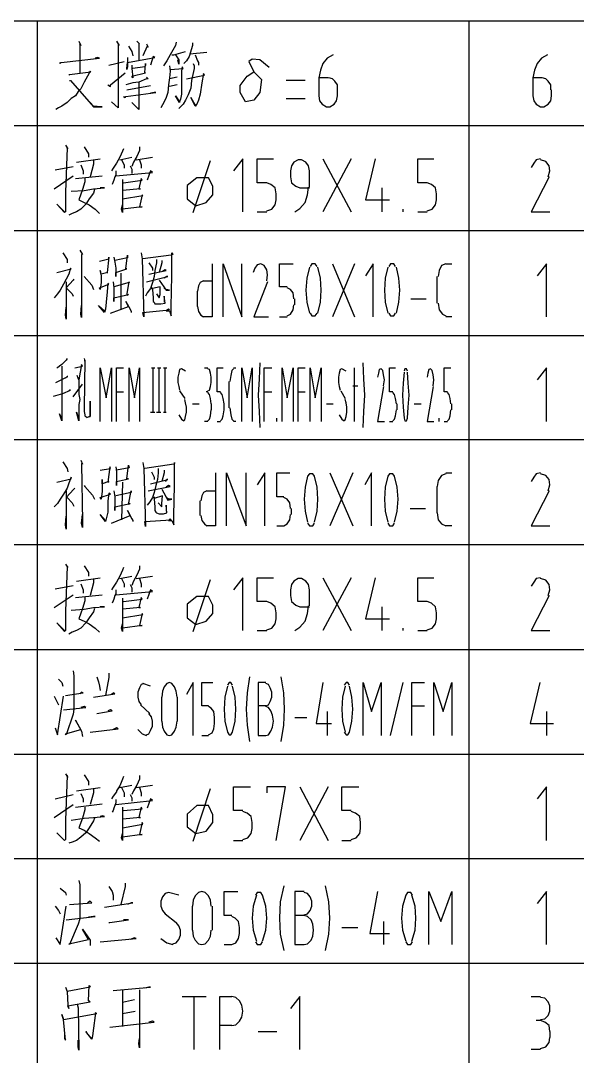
# Model space of a CAD drawing. Header units: millimetres. Extents: x -830 to 4759, y -3917 to 4295.
# Drawn here: x 3427 to 3852, y -495 to 297 of the extents above; entities that cross this region are included whole.
import ezdxf

# ---------------------------------------------------------------- set-up
doc = ezdxf.new("R2010")
doc.units = ezdxf.units.MM
doc.layers.add('1', color=7, linetype='Continuous')

msp = doc.modelspace()

# ---------------------------------------------------------------- linework, layer by layer
at = {"layer": '1', "color": 0, "lineweight": 25}
for points in [[(2959.08, 296.5), (4758.8, 296.5)], [(3439.31, 296.5), (3439.31, 216.36)], [(3769.02, 296.5), (3769.02, 216.36)], [(3471.24, 280.86), (3472.54, 277.61), (3471.89, 278.91), (3471.89, 256.76)], [(3499.91, 280.86), (3501.87, 277.61), (3501.22, 278.26), (3501.22, 263.92), (3501.22, 231.99), (3501.22, 230.04), (3496, 234.6)], [(3509.03, 276.96), (3511.64, 273.05), (3512.29, 269.79)], [(3515.55, 280.86), (3517.51, 278.91), (3516.85, 278.91), (3516.85, 266.53)], [(3522.72, 278.91), (3524.02, 276.3), (3523.37, 276.96), (3520.11, 269.79)], [(3545.52, 280.21), (3544.87, 277.61), (3540.96, 270.44), (3538.36, 265.88), (3535.75, 261.97)], [(3557.9, 279.56), (3557.9, 277.61), (3555.3, 269.14), (3553.34, 265.88), (3551.39, 263.92)], [(3508.38, 268.48), (3508.38, 264.57), (3508.38, 261.32), (3507.73, 259.36), (3507.73, 260.01), (3508.38, 264.57), (3529.23, 268.48), (3527.93, 269.14), (3525.98, 262.62)], [(3542.27, 270.44), (3543.57, 270.44), (3552.69, 273.05)], [(3544.87, 270.44), (3547.48, 266.53), (3547.48, 263.27), (3546.83, 266.53)], [(3555.95, 271.09), (3568.98, 272.39)], [(3559.86, 270.44), (3561.81, 265.88), (3562.47, 264.57), (3562.47, 262.62)], [(3665.42, 270.44), (3660.86, 267.83), (3657.6, 263.92), (3655.64, 258.71), (3654.34, 252.85)], [(3828.97, 270.44), (3824.41, 267.83), (3821.15, 263.92), (3819.2, 258.71), (3817.89, 252.85)], [(3456.25, 264.57), (3456.91, 263.92), (3457.56, 264.57), (3486.88, 267.83), (3485.58, 268.48), (3483.62, 267.83)], [(3494.05, 262.62), (3505.78, 265.23)], [(3511.64, 262.62), (3511.64, 260.01), (3512.29, 252.85), (3511.64, 254.15), (3522.07, 256.76), (3521.41, 256.76), (3522.07, 263.92), (3522.07, 262.62), (3521.41, 261.32), (3512.29, 260.01)], [(3540.31, 261.97), (3540.96, 258.06), (3540.31, 252.85), (3539.66, 247.63), (3539.01, 241.77), (3537.7, 237.86), (3536.4, 234.6), (3533.8, 230.04)], [(3540.96, 259.36), (3550.74, 260.01), (3550.09, 261.32), (3549.43, 258.06), (3549.43, 240.47), (3548.78, 236.56), (3548.13, 234.6), (3548.13, 233.95), (3544.87, 239.16), (3548.13, 234.6), (3544.87, 239.16)], [(3558.56, 263.92), (3559.21, 261.97), (3559.21, 260.01), (3557.25, 250.89), (3556.6, 245.03), (3554.65, 239.81), (3552.69, 235.9), (3550.74, 232.65), (3547.48, 229.39)], [(3616.55, 260.67), (3609.38, 266.53), (3603.52, 267.18), (3600.91, 265.23), (3604.82, 257.41), (3610.68, 251.54), (3609.38, 241.77), (3604.82, 235.9), (3598.3, 234.6), (3594.39, 241.77), (3594.39, 246.98), (3599.61, 254.15), (3604.82, 257.41)], [(3463.42, 255.45), (3464.07, 254.8), (3464.07, 255.45), (3480.36, 257.41), (3479.71, 258.06), (3477.76, 254.15), (3475.15, 249.59), (3473.85, 246.98), (3472.54, 244.38), (3470.59, 242.42), (3468.64, 239.16), (3465.38, 237.21), (3462.12, 233.95), (3458.21, 231.34), (3455.6, 230.04), (3453.65, 228.74)], [(3493.4, 247.63), (3495.35, 246.33), (3495.35, 247.63), (3506.43, 256.76)], [(3522.72, 253.5), (3524.02, 252.19), (3522.72, 252.19), (3516.85, 249.59), (3512.29, 248.94), (3507.08, 247.63)], [(3546.18, 253.5), (3540.31, 252.19)], [(3553.34, 252.19), (3567.03, 254.8), (3566.38, 256.1), (3565.07, 248.94), (3563.77, 240.47), (3562.47, 235.9), (3561.16, 232.65), (3559.86, 231.34), (3556.6, 237.86), (3560.51, 231.34)], [(3464.07, 250.89), (3464.73, 250.89), (3482.32, 230.69), (3488.83, 230.69), (3488.18, 230.69), (3482.32, 231.34), (3479.71, 233.95)], [(3507.73, 243.72), (3525.98, 246.98)], [(3516.85, 249.59), (3516.85, 248.94), (3516.85, 231.99), (3516.85, 228.74), (3511.64, 233.95), (3516.85, 228.74), (3516.85, 230.04)], [(3546.18, 247.63), (3540.31, 246.33)], [(3643.92, 250.89), (3629.58, 250.89)], [(3654.34, 252.85), (3654.34, 239.16)], [(3661.51, 252.85), (3654.34, 252.85)], [(3668.68, 243.72), (3668.68, 247.63), (3666.72, 250.24), (3664.77, 252.19), (3662.16, 252.85)], [(3817.89, 252.85), (3817.89, 239.16)], [(3825.06, 252.85), (3817.89, 252.85)], [(3831.58, 243.72), (3831.58, 247.63), (3829.62, 250.24), (3827.67, 252.19), (3825.06, 252.85)], [(3505.12, 238.51), (3506.43, 237.86), (3507.08, 238.51), (3529.89, 241.77), (3528.58, 241.77), (3525.98, 241.12)], [(3654.34, 239.16), (3654.99, 235.25), (3656.95, 232.65), (3660.21, 230.69), (3662.81, 230.69), (3666.07, 232.65), (3668.02, 235.25), (3668.68, 239.16)], [(3668.68, 239.16), (3668.68, 243.72)], [(3817.89, 239.16), (3818.54, 235.25), (3820.5, 232.65), (3823.76, 230.69), (3826.36, 230.69), (3829.62, 232.65), (3831.58, 235.25), (3832.23, 239.16)], [(3832.23, 239.16), (3832.23, 243.72)], [(3629.58, 237.21), (3643.92, 237.21)], [(2959.08, 216.36), (4758.8, 216.36)], [(2959.08, 216.36), (4758.8, 216.36)], [(3439.31, 216.36), (3439.31, 136.21)], [(3769.02, 216.36), (3769.02, 136.21)], [(3460.82, 201.37), (3462.77, 198.76), (3462.12, 199.41), (3460.82, 165.53), (3460.82, 151.85), (3460.82, 150.54), (3460.16, 149.89), (3454.3, 156.41), (3460.16, 150.54)], [(3475.15, 200.07), (3478.41, 194.85), (3478.41, 192.25)], [(3505.12, 198.76), (3504.47, 196.81), (3502.52, 192.25), (3499.91, 187.69), (3497.31, 183.78), (3496, 181.82)], [(3517.51, 200.07), (3517.51, 197.46), (3515.55, 192.9), (3512.94, 188.34), (3511.64, 185.08)], [(3469.29, 188.34), (3487.53, 190.94)], [(3502.52, 190.29), (3511.64, 192.25)], [(3503.82, 190.29), (3505.78, 186.38), (3505.78, 183.78)], [(3514.9, 190.29), (3527.28, 192.25)], [(3517.51, 190.29), (3518.81, 186.38), (3518.81, 183.78)], [(3596.35, 150.54), (3596.35, 190.94), (3589.18, 181.82)], [(3614.59, 172.7), (3607.43, 172.7), (3607.43, 190.94), (3619.81, 190.94)], [(3647.17, 181.82), (3646.52, 185.73), (3644.57, 188.34), (3641.31, 190.29), (3638.7, 190.29), (3635.44, 188.34), (3633.49, 185.73), (3632.84, 181.82)], [(3657.6, 190.94), (3679.1, 150.54)], [(3679.1, 190.94), (3657.6, 150.54)], [(3697.35, 190.94), (3690.18, 159.67), (3708.42, 159.67)], [(3737.09, 172.7), (3729.93, 172.7), (3729.93, 190.94), (3742.31, 190.94)], [(3823.76, 190.94), (3820.5, 190.29), (3818.54, 187.69), (3816.59, 184.43)], [(3829.62, 177.26), (3830.92, 181.82), (3830.27, 185.73), (3827.67, 188.99), (3823.76, 190.29)], [(3453, 182.47), (3466.68, 185.08)], [(3472.54, 186.38), (3474.5, 181.82), (3474.5, 179.22)], [(3482.32, 189.64), (3482.32, 187.03), (3479.71, 177.26)], [(3510.34, 185.73), (3511.64, 183.12), (3511.64, 179.87)], [(3558.56, 149.89), (3571.59, 189.64)], [(3452.35, 168.14), (3466.68, 177.91)], [(3468.64, 175.96), (3488.83, 177.91)], [(3475.8, 175.96), (3475.8, 173.35), (3473.85, 167.49), (3471.24, 159.67), (3475.15, 157.71), (3479.06, 155.76), (3483.62, 152.5), (3486.88, 149.24)], [(3499.26, 181.82), (3499.26, 178.56), (3498.61, 177.26), (3497.96, 174.65), (3497.31, 173.35), (3496.65, 171.4)], [(3499.26, 177.91), (3527.28, 180.52), (3525.98, 181.82), (3523.37, 174.65)], [(3504.47, 175.31), (3504.47, 173.35), (3504.47, 163.58), (3504.47, 149.89), (3503.82, 152.5), (3504.47, 155.76)], [(3505.12, 172.7), (3519.46, 174.65), (3518.81, 175.96), (3516.85, 168.14), (3518.16, 168.14), (3504.47, 166.83)], [(3553.99, 160.32), (3560.51, 155.11), (3568.33, 157.71), (3573.54, 163.58), (3573.54, 170.09), (3570.28, 176.61), (3561.16, 176.61), (3553.99, 170.74), (3553.99, 160.32)], [(3632.84, 181.82), (3632.84, 177.26)], [(3632.84, 177.26), (3633.49, 172.7), (3636.75, 170.09), (3640.01, 168.79)], [(3647.17, 169.44), (3647.17, 181.82)], [(3830.27, 177.26), (3816.59, 150.54), (3830.92, 150.54)], [(3482.97, 167.49), (3482.32, 164.88), (3479.06, 160.32), (3476.45, 156.41), (3472.54, 152.5), (3469.29, 150.54), (3466.03, 149.24), (3463.42, 147.94)], [(3465.38, 166.18), (3475.15, 166.83), (3482.32, 168.14), (3490.79, 168.79), (3489.49, 168.79), (3487.53, 168.79)], [(3621.76, 164.23), (3621.11, 168.79), (3617.85, 171.4), (3614.59, 172.7)], [(3636.1, 150.54), (3640.01, 153.15), (3643.92, 157.71), (3645.87, 163.58), (3646.52, 169.44)], [(3640.01, 168.79), (3647.17, 168.79)], [(3702.56, 168.79), (3702.56, 150.54)], [(3744.26, 164.23), (3743.61, 168.79), (3740.35, 171.4), (3737.09, 172.7)], [(3504.47, 160.32), (3520.11, 162.93), (3519.46, 163.58), (3517.51, 154.45), (3519.46, 154.45), (3504.47, 152.5)], [(3614.59, 151.2), (3618.5, 152.5), (3621.11, 155.76), (3621.76, 159.67)], [(3621.76, 159.67), (3621.76, 164.23)], [(3737.09, 151.2), (3741, 152.5), (3743.61, 155.76), (3744.26, 159.67)], [(3744.26, 159.67), (3744.26, 164.23)], [(3607.43, 150.54), (3614.59, 150.54)], [(3718.85, 150.54), (3718.85, 152.5)], [(3729.93, 150.54), (3737.09, 150.54)], [(2959.08, 136.21), (4758.8, 136.21)], [(2959.08, 136.21), (4758.8, 136.21)], [(3439.31, 136.21), (3439.31, 56.06)], [(3769.02, 136.21), (3769.02, 56.06)], [(3458.86, 119.27), (3462.12, 114.06), (3462.12, 111.45)], [(3471.89, 121.22), (3473.85, 117.96), (3473.2, 117.96), (3473.2, 117.31), (3473.2, 73.66), (3473.2, 71.7), (3473.2, 69.75), (3472.54, 72.35), (3473.2, 78.87)], [(3518.81, 119.27), (3519.46, 114.71), (3520.76, 70.4), (3520.11, 73.66), (3540.31, 75.61), (3539.66, 76.26), (3537.7, 74.96), (3540.31, 74.96), (3541.61, 71.05), (3541.61, 73), (3541.61, 78.22), (3542.27, 101.67), (3542.27, 119.27), (3542.92, 117.96), (3541.61, 117.31), (3520.11, 114.71)], [(3486.88, 112.75), (3494.05, 114.71), (3494.05, 116.01), (3492.74, 104.28), (3493.4, 104.28), (3488.18, 102.98), (3487.53, 105.58), (3488.18, 101.67), (3488.18, 96.46), (3487.53, 91.25), (3486.88, 92.55), (3494.05, 95.16), (3493.4, 95.81), (3492.74, 89.29), (3492.09, 81.48), (3491.44, 76.26), (3490.79, 73.66), (3486.23, 78.87), (3490.79, 74.96)], [(3497.96, 116.01), (3498.61, 112.1), (3499.26, 107.54), (3499.26, 101.02), (3499.26, 104.28), (3507.73, 106.89), (3507.08, 106.89), (3508.38, 117.31), (3508.38, 115.36), (3498.61, 113.4)], [(3530.54, 114.06), (3530.54, 111.45), (3529.23, 105.58), (3528.58, 101.02), (3527.28, 96.46), (3525.98, 91.9), (3523.37, 88.64), (3522.07, 86.04)], [(3524.67, 111.45), (3527.28, 107.54), (3527.28, 105.58)], [(3534.45, 113.4), (3534.45, 111.45), (3532.49, 104.28)], [(3572.89, 110.8), (3572.89, 70.4), (3566.38, 70.4)], [(3581.36, 70.4), (3581.36, 110.8), (3595.7, 70.4), (3595.7, 110.8)], [(3614.59, 97.77), (3615.25, 102.33), (3614.59, 106.24), (3612.64, 109.49), (3610.03, 110.8), (3607.43, 110.15), (3605.47, 107.54), (3604.17, 104.28)], [(3630.23, 93.2), (3624.37, 93.2), (3624.37, 110.8), (3634.79, 110.8)], [(3653.04, 108.84), (3651.73, 110.8), (3649.13, 110.8), (3647.83, 108.84)], [(3664.77, 110.8), (3681.71, 70.4)], [(3681.71, 110.8), (3664.77, 70.4)], [(3696.04, 70.4), (3696.04, 110.8), (3690.18, 101.67)], [(3712.99, 108.84), (3711.68, 110.8), (3709.08, 110.8), (3707.77, 108.84)], [(3751.43, 110.8), (3748.17, 109.49), (3746.22, 105.58), (3745.57, 101.02)], [(3751.43, 110.8), (3755.99, 110.8)], [(3828.32, 70.4), (3828.32, 110.8), (3821.15, 101.67)], [(3454.3, 104.28), (3465.38, 106.89), (3464.73, 107.54), (3463.42, 102.98), (3461.47, 99.07), (3459.51, 95.16), (3456.91, 90.6), (3454.95, 87.99), (3452.35, 84.73)], [(3503.17, 103.63), (3503.17, 75.61)], [(3524.67, 102.98), (3537.7, 105.58), (3537.05, 106.24), (3535.1, 104.93)], [(3647.17, 108.19), (3645.22, 99.72), (3644.57, 90.6), (3645.22, 81.48), (3647.17, 73)], [(3653.69, 73), (3655.64, 81.48), (3656.3, 90.6), (3655.64, 99.72), (3653.69, 108.19)], [(3707.12, 108.19), (3705.17, 99.72), (3704.51, 90.6), (3705.17, 81.48), (3707.12, 73)], [(3713.64, 73), (3715.59, 81.48), (3716.24, 90.6), (3715.59, 99.72), (3713.64, 108.19)], [(3461.47, 97.11), (3461.47, 96.46), (3461.47, 68.44), (3460.82, 71.7), (3461.47, 77.57)], [(3467.33, 99.07), (3466.68, 98.42), (3461.47, 92.55), (3466.03, 87.99), (3466.68, 86.04)], [(3475.15, 101.02), (3481.02, 94.51), (3482.32, 91.25)], [(3497.31, 97.11), (3497.96, 92.55), (3497.96, 87.99), (3497.96, 82.13), (3497.96, 84.73), (3509.03, 87.34), (3507.73, 86.69), (3509.69, 97.11), (3509.69, 96.46), (3497.96, 93.2)], [(3522.72, 97.11), (3539.01, 101.02), (3538.36, 101.02), (3536.4, 99.72)], [(3532.49, 98.42), (3537.7, 90.6), (3540.31, 90.6), (3537.7, 91.25), (3536.4, 91.9)], [(3566.38, 97.77), (3563.77, 96.46), (3562.47, 93.86), (3561.81, 89.95)], [(3566.38, 97.77), (3572.89, 97.77)], [(3615.25, 97.11), (3604.82, 70.4), (3615.9, 70.4)], [(3744.91, 80.82), (3744.91, 101.02)], [(3530.54, 87.99), (3532.49, 84.73), (3533.14, 87.34), (3533.14, 93.2), (3527.28, 91.9), (3526.63, 92.55), (3527.28, 91.25), (3527.93, 84.73), (3527.93, 82.13), (3528.58, 81.48), (3529.23, 80.17), (3530.54, 80.17), (3533.8, 80.17), (3537.05, 80.82), (3536.4, 86.04), (3536.4, 81.48)], [(3561.81, 78.22), (3561.81, 89.95)], [(3635.44, 84.08), (3634.79, 88.64), (3632.84, 91.25), (3630.23, 92.55)], [(3495.35, 73), (3509.03, 78.22), (3507.08, 82.13), (3510.34, 76.26), (3510.99, 74.31), (3510.99, 73.66)], [(3630.23, 71.05), (3632.84, 72.35), (3634.79, 75.61), (3635.44, 79.52)], [(3636.1, 79.52), (3636.1, 84.08)], [(3724.71, 84.08), (3736.44, 84.08)], [(3745.57, 80.82), (3746.22, 75.61), (3748.82, 72.35), (3751.43, 71.05)], [(3561.81, 78.22), (3562.47, 74.31), (3564.42, 71.7), (3566.38, 70.4)], [(3647.83, 73), (3649.13, 71.05), (3651.73, 71.05), (3653.04, 73)], [(3707.77, 73), (3709.08, 71.05), (3711.68, 71.05), (3712.99, 73)], [(3624.37, 70.4), (3630.23, 70.4)], [(3755.99, 70.4), (3751.43, 70.4)], [(2959.08, 56.06), (4758.8, 56.06)], [(2959.08, 56.06), (4758.8, 56.06)], [(3439.31, 56.06), (3439.31, -23.43)], [(3769.02, 56.06), (3769.02, -23.43)], [(3462.12, 38.47), (3461.47, 37.17), (3460.16, 35.86), (3458.21, 33.91), (3456.25, 32.61), (3454.95, 31.3), (3454.3, 31.3)], [(3458.21, 32.61), (3458.21, 30.65), (3458.21, 8.5), (3458.21, 1.33), (3458.21, -4.54), (3458.21, -7.79), (3458.21, -9.1), (3456.25, -3.88), (3458.21, -7.79)], [(3467.98, 31.3), (3473.85, 32.61), (3473.2, 33.91), (3471.24, 22.18), (3470.59, 23.48), (3469.94, 25.44)], [(3475.15, 38.47), (3475.8, 36.51), (3475.8, 37.17), (3475.15, 0.68), (3475.15, -1.93), (3475.8, -4.54), (3475.8, -5.19), (3476.45, -5.84), (3477.11, -6.49), (3479.06, -5.84), (3479.71, -5.84), (3479.71, -5.19), (3479.71, 5.89), (3479.71, -5.84)], [(3609.38, 35.21), (3608.73, 22.83), (3608.08, 10.45), (3608.73, -1.93), (3609.38, -14.31)], [(3688.22, -14.31), (3688.88, -1.93), (3689.53, 10.45), (3688.88, 22.83), (3688.22, 35.21)], [(3453.65, 20.22), (3462.77, 24.79), (3462.12, 24.79), (3460.82, 23.48)], [(3487.53, -9.75), (3487.53, 31.3), (3492.09, 8.5), (3496, 31.3), (3496, -9.75)], [(3499.91, -9.75), (3499.91, 31.3), (3505.12, 31.3)], [(3509.69, -9.75), (3509.69, 31.3), (3513.6, 8.5), (3517.51, 31.3), (3517.51, -9.75)], [(3526.63, 31.3), (3529.23, 31.3)], [(3527.93, -2.58), (3527.93, 31.3)], [(3531.19, 31.3), (3533.8, 31.3)], [(3532.49, -2.58), (3532.49, 31.3)], [(3535.75, 31.3), (3538.36, 31.3)], [(3537.05, -2.58), (3537.05, 31.3)], [(3552.69, 28.7), (3549.43, 30.65), (3548.13, 30), (3547.48, 27.39), (3546.83, 24.13), (3546.83, 20.22), (3547.48, 16.97), (3548.13, 14.36)], [(3567.03, 31.3), (3569.63, 31.3)], [(3569.63, 13.71), (3570.94, 14.36), (3571.59, 16.97), (3572.24, 20.22), (3572.24, 24.13), (3571.59, 27.39), (3570.94, 30), (3569.63, 30.65)], [(3579.41, 13.06), (3576.8, 13.06), (3576.8, 31.3), (3581.36, 31.3)], [(3589.18, 30.65), (3587.88, 29.35), (3587.23, 25.44), (3586.57, 20.88)], [(3589.18, 31.3), (3591.14, 31.3)], [(3595.7, -9.75), (3595.7, 31.3), (3599.61, 8.5), (3603.52, 31.3), (3603.52, -9.75)], [(3612.64, -9.75), (3612.64, 31.3), (3618.5, 31.3)], [(3626.32, -9.75), (3626.32, 31.3), (3630.23, 8.5), (3634.79, 31.3), (3634.79, -9.75)], [(3638.7, -9.75), (3638.7, 31.3), (3643.92, 31.3)], [(3647.83, -9.75), (3647.83, 31.3), (3651.73, 8.5), (3656.3, 31.3), (3656.3, -9.75)], [(3675.19, 28.7), (3671.93, 30.65), (3670.63, 30), (3669.98, 27.39), (3669.33, 24.13), (3669.33, 20.22), (3669.98, 16.97), (3670.63, 14.36)], [(3681.71, -9.75), (3681.71, 31.3)], [(3703.86, 17.62), (3704.51, 22.18), (3703.86, 26.09), (3703.21, 29.35), (3701.91, 30.65), (3700.6, 30), (3699.95, 27.39), (3699.3, 24.13)], [(3711.03, 13.06), (3708.42, 13.06), (3708.42, 31.3), (3712.99, 31.3)], [(3719.5, 28.04), (3718.85, 19.57), (3718.2, 10.45), (3718.85, 1.33), (3719.5, -7.14)], [(3722.11, 28.7), (3721.46, 30.65), (3720.15, 30.65), (3719.5, 28.7)], [(3719.5, -7.14), (3720.15, -9.1), (3721.46, -9.1), (3722.11, -7.14), (3722.76, 1.33), (3723.41, 10.45), (3722.76, 19.57), (3722.11, 28.04)], [(3741.66, 17.62), (3742.31, 22.18), (3741.66, 26.09), (3741, 29.35), (3739.7, 30.65), (3738.4, 30), (3737.75, 27.39), (3737.09, 24.13)], [(3752.73, 13.06), (3750.13, 13.06), (3750.13, 31.3), (3755.34, 31.3)], [(3828.32, -9.75), (3828.32, 31.3), (3821.15, 22.18)], [(3466.68, 9.15), (3473.85, 18.92)], [(3471.24, 22.18), (3471.24, 18.92), (3471.24, 15.01), (3471.24, 11.1), (3471.89, 7.19), (3471.24, 3.28), (3471.24, 0.03), (3471.24, -3.23), (3471.24, -5.84), (3471.24, -7.79), (3471.24, -9.1), (3469.29, -2.58), (3471.24, -7.79)], [(3585.92, 0.68), (3585.92, 20.88)], [(3680.41, 17.62), (3684.31, 17.62)], [(3703.86, 16.97), (3699.3, -9.75), (3704.51, -9.75)], [(3741.66, 16.97), (3737.09, -9.75), (3742.31, -9.75)], [(3451.69, 9.8), (3458.86, 11.75), (3464.73, 14.36), (3464.07, 14.36), (3463.42, 13.71)], [(3499.91, 13.06), (3505.12, 13.06)], [(3548.13, 13.71), (3552.04, 7.84)], [(3569.63, 13.06), (3568.33, 13.06)], [(3572.24, 3.93), (3571.59, 7.84), (3570.94, 11.1), (3569.63, 12.41)], [(3582.01, 3.93), (3581.36, 7.84), (3580.71, 11.1), (3579.41, 12.41)], [(3612.64, 13.06), (3618.5, 13.06)], [(3638.7, 13.06), (3643.92, 13.06)], [(3671.28, 13.71), (3674.54, 7.84)], [(3713.64, 3.93), (3712.99, 7.84), (3712.33, 11.1), (3711.03, 12.41)], [(3755.34, 3.93), (3754.69, 7.84), (3754.04, 11.1), (3752.73, 12.41)], [(3550.74, -9.1), (3552.04, -8.45), (3552.69, -5.84), (3553.34, -2.58), (3553.34, 1.33), (3552.69, 4.59), (3552.04, 7.19)], [(3557.9, 3.93), (3563.12, 3.93)], [(3572.24, 3.93), (3572.24, -0.63)], [(3582.01, -0.63), (3582.01, 3.93)], [(3586.57, 0.68), (3587.23, -4.54), (3587.88, -7.79), (3589.18, -9.1)], [(3660.21, 3.93), (3665.42, 3.93)], [(3673.24, -9.1), (3674.54, -8.45), (3675.19, -5.84), (3675.84, -2.58), (3675.84, 1.33), (3675.19, 4.59), (3674.54, 7.19)], [(3714.29, -0.63), (3714.29, 3.93)], [(3727.32, 3.93), (3732.53, 3.93)], [(3755.99, -0.63), (3755.99, 3.93)], [(3525.98, -2.58), (3529.23, -2.58)], [(3530.54, -2.58), (3533.8, -2.58)], [(3535.75, -2.58), (3537.7, -2.58)], [(3547.48, -4.54), (3549.43, -7.79), (3551.39, -9.1)], [(3569.63, -9.1), (3570.94, -7.79), (3571.59, -5.19), (3572.24, -0.63)], [(3579.41, -9.1), (3580.71, -7.79), (3581.36, -5.19), (3582.01, -0.63)], [(3622.41, -9.75), (3622.41, -7.14)], [(3669.98, -4.54), (3671.93, -7.79), (3673.89, -9.1)], [(3711.03, -9.1), (3712.33, -7.79), (3712.99, -5.19), (3713.64, -0.63)], [(3746.22, -9.75), (3746.22, -7.14)], [(3752.73, -9.1), (3754.04, -7.79), (3754.69, -5.19), (3755.34, -0.63)], [(3569.63, -9.75), (3567.03, -9.75)], [(3576.8, -9.75), (3579.41, -9.75)], [(3591.14, -9.75), (3589.18, -9.75)], [(3708.42, -9.75), (3711.03, -9.75)], [(3750.13, -9.75), (3752.73, -9.75)], [(2959.08, -23.43), (4758.8, -23.43)], [(2959.08, -23.43), (4758.8, -23.43)], [(3439.31, -23.43), (3439.31, -103.58)], [(3769.02, -23.43), (3769.02, -103.58)], [(3472.54, -39.07), (3473.85, -42.33), (3473.2, -41.68), (3473.2, -42.33), (3473.85, -85.99), (3473.85, -87.94), (3473.85, -90.55), (3473.2, -87.29), (3473.85, -80.77)], [(3458.86, -40.37), (3462.12, -45.59), (3462.77, -48.19)], [(3487.53, -46.89), (3495.35, -45.59), (3494.7, -44.28), (3493.4, -56.01), (3494.05, -55.36), (3488.83, -57.32), (3488.83, -54.06), (3488.83, -57.97), (3488.83, -63.18), (3488.18, -69.04), (3487.53, -67.74), (3495.35, -65.13), (3494.05, -64.48), (3493.4, -70.35), (3493.4, -78.82), (3492.09, -84.03), (3491.44, -85.99), (3487.53, -80.77), (3491.44, -85.33)], [(3499.26, -44.28), (3499.91, -48.19), (3499.91, -52.75), (3499.91, -58.62), (3499.91, -55.36), (3509.03, -53.41), (3507.73, -53.41), (3509.03, -42.98), (3509.69, -44.94), (3499.91, -46.89)], [(3520.11, -41.03), (3520.76, -45.59), (3522.07, -89.9), (3521.41, -85.99), (3541.61, -84.68), (3540.96, -84.03), (3539.66, -85.33), (3542.27, -85.33), (3543.57, -88.59), (3543.57, -86.64), (3543.57, -81.42), (3544.22, -58.62), (3544.22, -41.03), (3544.22, -41.68), (3543.57, -42.33), (3521.41, -45.59)], [(3531.84, -45.59), (3531.84, -48.84), (3531.19, -54.06), (3529.89, -58.62), (3528.58, -63.83), (3527.28, -67.74), (3525.32, -71), (3523.37, -73.61)], [(3536.4, -46.89), (3536.4, -48.84), (3534.45, -55.36)], [(3454.3, -56.01), (3465.38, -53.41), (3465.38, -52.1), (3463.42, -56.66), (3462.12, -60.57), (3459.51, -65.13), (3456.91, -69.04), (3454.95, -72.3), (3452.35, -74.91)], [(3525.98, -57.32), (3539.01, -54.06), (3538.36, -54.06), (3537.05, -55.36)], [(3526.63, -48.19), (3528.58, -52.1), (3528.58, -54.06)], [(3575.5, -48.84), (3575.5, -89.24), (3568.98, -89.24)], [(3583.97, -89.24), (3583.97, -48.84), (3598.96, -89.24), (3598.96, -48.84)], [(3613.29, -89.24), (3613.29, -48.84), (3607.43, -57.97)], [(3627.63, -67.09), (3622.41, -67.09), (3622.41, -48.84), (3632.19, -48.84)], [(3651.08, -86.64), (3653.04, -78.17), (3653.69, -69.04), (3653.04, -59.92), (3651.08, -51.45), (3649.78, -49.5), (3647.17, -49.5), (3645.87, -51.45), (3643.92, -59.92), (3643.26, -69.04), (3643.92, -78.17), (3645.87, -86.64)], [(3662.81, -48.84), (3680.41, -89.24)], [(3680.41, -48.84), (3662.81, -89.24)], [(3694.74, -89.24), (3694.74, -48.84), (3689.53, -57.97)], [(3712.33, -86.64), (3714.29, -78.17), (3714.94, -69.04), (3714.29, -59.92), (3712.33, -51.45), (3711.03, -49.5), (3708.42, -49.5), (3707.12, -51.45), (3705.17, -59.92), (3704.51, -69.04), (3705.17, -78.17), (3707.12, -86.64)], [(3751.43, -49.5), (3748.17, -50.8), (3745.57, -54.71), (3744.91, -59.27)], [(3751.43, -48.84), (3755.99, -48.84)], [(3823.76, -48.84), (3820.5, -49.5), (3818.54, -52.1), (3816.59, -55.36)], [(3829.62, -62.53), (3830.92, -57.97), (3830.27, -54.06), (3827.67, -50.8), (3823.76, -49.5)], [(3461.47, -62.53), (3461.47, -63.18), (3461.47, -91.85), (3460.82, -88.59), (3461.47, -82.08)], [(3467.98, -60.57), (3467.33, -61.23), (3461.47, -67.74), (3462.12, -67.74), (3466.03, -71.65), (3467.33, -74.26)], [(3475.15, -58.62), (3475.8, -59.27), (3481.67, -65.79), (3482.97, -69.04)], [(3497.96, -62.53), (3498.61, -67.09), (3498.61, -71.65), (3498.61, -77.52), (3498.61, -74.91), (3510.34, -72.3), (3509.03, -72.95), (3510.99, -62.53), (3510.99, -63.83), (3499.26, -66.44)], [(3504.47, -56.01), (3503.82, -84.68)], [(3524.02, -62.53), (3540.96, -59.27), (3539.66, -58.62), (3537.7, -59.92)], [(3534.45, -61.23), (3539.01, -69.7), (3542.27, -69.04), (3539.66, -69.04), (3537.7, -67.74)], [(3568.98, -62.53), (3566.38, -63.83), (3565.07, -66.44), (3564.42, -70.35)], [(3568.98, -62.53), (3575.5, -62.53)], [(3744.91, -79.47), (3744.91, -59.27)], [(3830.27, -62.53), (3816.59, -89.24), (3830.92, -89.24)], [(3531.84, -71.65), (3534.45, -74.91), (3534.45, -72.3), (3535.1, -66.44), (3528.58, -68.39), (3528.58, -67.09), (3528.58, -69.04), (3529.23, -74.91), (3529.23, -77.52), (3529.89, -78.82), (3530.54, -79.47), (3532.49, -80.12), (3535.75, -80.12), (3538.36, -79.47), (3537.7, -73.61), (3537.7, -78.17)], [(3563.77, -81.42), (3563.77, -70.35)], [(3632.84, -76.21), (3632.19, -71.65), (3630.23, -69.04), (3627.63, -67.74)], [(3496, -87.29), (3510.34, -81.42), (3508.38, -77.52), (3511.64, -84.03), (3512.29, -85.33), (3512.29, -85.99)], [(3633.49, -80.77), (3633.49, -76.21)], [(3724.06, -76.21), (3735.79, -76.21)], [(3564.42, -81.42), (3565.07, -85.33), (3567.03, -87.94), (3568.98, -89.24)], [(3627.63, -89.24), (3630.23, -87.94), (3632.19, -84.68), (3632.84, -80.77)], [(3744.91, -79.47), (3745.57, -84.68), (3748.17, -87.94), (3751.43, -89.24)], [(3622.41, -89.24), (3627.63, -89.24)], [(3645.87, -87.29), (3647.17, -89.24), (3649.78, -89.24), (3651.08, -87.29)], [(3707.12, -87.29), (3708.42, -89.24), (3711.03, -89.24), (3712.33, -87.29)], [(3755.99, -89.24), (3751.43, -89.24)], [(2959.08, -103.58), (4758.8, -103.58)], [(2959.08, -103.58), (4758.8, -103.58)], [(3439.31, -103.58), (3439.31, -183.73)], [(3769.02, -103.58), (3769.02, -183.73)], [(3460.82, -118.57), (3462.77, -121.17), (3462.12, -120.52), (3460.82, -154.4), (3460.82, -168.09), (3460.82, -169.39), (3460.16, -170.04), (3454.3, -163.53), (3460.16, -169.39)], [(3475.15, -119.87), (3478.41, -125.08), (3478.41, -127.69)], [(3505.12, -121.17), (3504.47, -123.13), (3502.52, -127.69), (3499.91, -132.25), (3497.31, -136.16), (3496, -138.11)], [(3517.51, -119.87), (3517.51, -122.48), (3515.55, -127.04), (3512.94, -131.6), (3511.64, -134.86)], [(3469.29, -131.6), (3487.53, -128.99)], [(3472.54, -133.55), (3474.5, -138.11), (3474.5, -140.72)], [(3482.32, -130.29), (3482.32, -132.9), (3479.71, -142.68)], [(3502.52, -129.64), (3511.64, -127.69)], [(3503.82, -129.64), (3505.78, -133.55), (3505.78, -136.16)], [(3510.34, -134.2), (3511.64, -136.81), (3511.64, -140.07)], [(3514.9, -129.64), (3527.28, -127.69)], [(3517.51, -129.64), (3518.81, -133.55), (3518.81, -136.16)], [(3558.56, -170.04), (3571.59, -130.29)], [(3596.35, -169.39), (3596.35, -128.99), (3589.18, -138.11)], [(3614.59, -147.24), (3607.43, -147.24), (3607.43, -128.99), (3619.81, -128.99)], [(3647.17, -138.11), (3646.52, -134.2), (3644.57, -131.6), (3641.31, -129.64), (3638.7, -129.64), (3635.44, -131.6), (3633.49, -134.2), (3632.84, -138.11)], [(3657.6, -128.99), (3679.1, -169.39)], [(3679.1, -128.99), (3657.6, -169.39)], [(3697.35, -128.99), (3690.18, -160.27), (3708.42, -160.27)], [(3737.09, -147.24), (3729.93, -147.24), (3729.93, -128.99), (3742.31, -128.99)], [(3823.76, -128.99), (3820.5, -129.64), (3818.54, -132.25), (3816.59, -135.51)], [(3829.62, -142.68), (3830.92, -138.11), (3830.27, -134.2), (3827.67, -130.95), (3823.76, -129.64)], [(3452.35, -151.8), (3466.68, -142.02)], [(3453, -137.46), (3466.68, -134.86)], [(3468.64, -143.98), (3488.83, -142.02)], [(3499.26, -138.11), (3499.26, -141.37), (3498.61, -142.68), (3497.96, -145.28), (3497.31, -146.58), (3496.65, -148.54)], [(3499.26, -142.02), (3527.28, -139.42), (3525.98, -138.11), (3523.37, -145.28)], [(3632.84, -138.11), (3632.84, -142.68)], [(3647.17, -150.49), (3647.17, -138.11)], [(3475.8, -143.98), (3475.8, -146.58), (3473.85, -152.45), (3471.24, -160.27), (3475.15, -162.22), (3479.06, -164.18), (3483.62, -167.44), (3486.88, -170.69)], [(3504.47, -144.63), (3504.47, -146.58), (3504.47, -156.36), (3504.47, -170.04), (3503.82, -167.44), (3504.47, -164.18)], [(3505.12, -147.24), (3519.46, -145.28), (3518.81, -143.98), (3516.85, -151.8), (3518.16, -151.8), (3504.47, -153.1)], [(3553.99, -159.62), (3560.51, -164.83), (3568.33, -162.22), (3573.54, -156.36), (3573.54, -149.84), (3570.28, -143.33), (3561.16, -143.33), (3553.99, -149.19), (3553.99, -159.62)], [(3621.76, -155.71), (3621.11, -151.15), (3617.85, -148.54), (3614.59, -147.24)], [(3632.84, -142.68), (3633.49, -147.24), (3636.75, -149.84), (3640.01, -151.15)], [(3744.26, -155.71), (3743.61, -151.15), (3740.35, -148.54), (3737.09, -147.24)], [(3830.27, -142.68), (3816.59, -169.39), (3830.92, -169.39)], [(3482.97, -152.45), (3482.32, -155.06), (3479.06, -159.62), (3476.45, -163.53), (3472.54, -167.44), (3469.29, -169.39), (3466.03, -170.69), (3463.42, -172)], [(3465.38, -153.75), (3475.15, -153.1), (3482.32, -151.8), (3490.79, -151.15), (3489.49, -151.15), (3487.53, -151.15)], [(3504.47, -159.62), (3520.11, -157.01), (3519.46, -156.36), (3517.51, -165.48), (3519.46, -165.48), (3504.47, -167.44)], [(3621.76, -160.27), (3621.76, -155.71)], [(3636.1, -169.39), (3640.01, -166.78), (3643.92, -162.22), (3645.87, -156.36), (3646.52, -150.49)], [(3640.01, -151.15), (3647.17, -151.15)], [(3702.56, -151.15), (3702.56, -169.39)], [(3744.26, -160.27), (3744.26, -155.71)], [(3614.59, -168.74), (3618.5, -167.44), (3621.11, -164.18), (3621.76, -160.27)], [(3737.09, -168.74), (3741, -167.44), (3743.61, -164.18), (3744.26, -160.27)], [(3607.43, -169.39), (3614.59, -169.39)], [(3718.85, -169.39), (3718.85, -167.44)], [(3729.93, -169.39), (3737.09, -169.39)], [(2959.08, -183.73), (4758.8, -183.73)], [(2959.08, -183.73), (4758.8, -183.73)], [(3439.31, -183.73), (3439.31, -263.87)], [(3769.02, -183.73), (3769.02, -263.87)], [(3466.68, -200.02), (3467.33, -203.93), (3467.33, -229.34), (3466.68, -233.25), (3461.47, -248.89), (3460.82, -248.23), (3472.54, -244.98), (3468.64, -237.81), (3473.2, -246.28), (3473.85, -250.19)], [(3484.93, -204.58), (3486.23, -208.49), (3486.88, -211.74), (3487.53, -215)], [(3494.05, -201.97), (3494.05, -205.23), (3491.44, -218.91)], [(3601.56, -204.58), (3599.61, -216.96), (3598.96, -229.34), (3599.61, -241.72), (3601.56, -254.1)], [(3625.67, -254.1), (3627.63, -241.72), (3628.28, -229.34), (3627.63, -216.96), (3625.67, -204.58)], [(3455.6, -206.53), (3458.21, -209.14), (3458.86, -211.74)], [(3520.76, -209.79), (3518.81, -210.44), (3517.51, -213.05), (3516.2, -216.31), (3516.2, -220.22), (3516.85, -223.47), (3518.81, -226.08)], [(3525.98, -211.74), (3520.11, -209.79)], [(3546.18, -220.22), (3545.52, -215.65), (3544.22, -212.4), (3542.27, -209.79), (3540.31, -209.14), (3538.36, -209.79), (3536.4, -212.4), (3535.1, -215.65), (3534.45, -220.22)], [(3558.56, -249.54), (3558.56, -209.14), (3553.34, -218.26)], [(3570.28, -226.73), (3565.07, -226.73), (3565.07, -209.14), (3573.54, -209.14)], [(3584.62, -211.74), (3582.67, -220.22), (3582.01, -229.34), (3582.67, -238.46), (3584.62, -246.93)], [(3588.53, -211.09), (3587.23, -209.14), (3585.92, -209.14), (3584.62, -211.09)], [(3584.62, -246.93), (3585.92, -248.89), (3587.23, -248.89), (3588.53, -246.93), (3590.48, -238.46), (3591.14, -229.34), (3590.48, -220.22), (3588.53, -211.74)], [(3613.94, -209.14), (3608.08, -209.14), (3608.08, -249.54)], [(3613.94, -226.73), (3615.9, -226.08), (3617.2, -223.47), (3618.5, -220.22), (3618.5, -216.31), (3617.2, -213.05), (3615.9, -210.44), (3613.94, -209.79)], [(3657.6, -209.14), (3652.39, -240.42), (3664.12, -240.42)], [(3674.54, -211.74), (3672.59, -220.22), (3671.93, -229.34), (3672.59, -238.46), (3674.54, -246.93)], [(3677.8, -211.09), (3676.5, -209.14), (3675.19, -209.14), (3673.89, -211.09)], [(3673.89, -246.93), (3675.19, -248.89), (3676.5, -248.89), (3677.8, -246.93), (3679.75, -238.46), (3680.41, -229.34), (3679.75, -220.22), (3677.8, -211.74)], [(3688.22, -249.54), (3688.22, -209.14), (3694.74, -231.29), (3701.91, -209.14), (3701.91, -249.54)], [(3709.08, -249.54), (3718.85, -209.14)], [(3725.37, -249.54), (3725.37, -209.14), (3735.14, -209.14)], [(3742.31, -249.54), (3742.31, -209.14), (3749.47, -231.29), (3755.99, -209.14), (3755.99, -249.54)], [(3823.11, -209.14), (3815.94, -240.42), (3833.53, -240.42)], [(3452.35, -219.56), (3454.3, -223.47), (3455.6, -226.08)], [(3453, -243.67), (3454.95, -248.89), (3459.51, -219.56)], [(3460.82, -218.91), (3474.5, -216.96), (3473.2, -216.31), (3471.89, -217.61)], [(3482.32, -220.22), (3498.61, -217.61), (3497.96, -216.96), (3496, -218.26)], [(3534.45, -238.46), (3534.45, -220.22)], [(3546.18, -220.22), (3546.18, -238.46)], [(3459.51, -229.99), (3476.45, -228.03), (3475.15, -227.38), (3472.54, -228.03)], [(3518.16, -226.08), (3525.32, -232.6)], [(3574.85, -235.85), (3574.19, -231.29), (3572.24, -228.69), (3570.28, -227.38)], [(3613.94, -226.73), (3608.08, -226.73)], [(3613.94, -249.54), (3615.9, -248.89), (3617.85, -246.28), (3619.15, -243.02), (3619.81, -238.46), (3619.15, -233.9), (3617.85, -230.64), (3615.9, -228.03), (3613.94, -227.38)], [(3725.37, -226.73), (3735.14, -226.73)], [(3484.93, -232.6), (3496.65, -230.64), (3495.35, -229.99), (3493.4, -230.64)], [(3522.72, -248.89), (3524.67, -248.23), (3525.98, -245.63), (3527.28, -242.37), (3527.28, -238.46), (3526.63, -235.2), (3524.67, -232.6)], [(3574.85, -240.42), (3574.85, -235.85)], [(3636.1, -235.85), (3645.22, -235.85)], [(3660.86, -231.29), (3660.86, -249.54)], [(3828.32, -231.29), (3828.32, -249.54)], [(3479.71, -246.93), (3501.22, -244.32), (3499.91, -243.67), (3497.31, -244.98)], [(3516.2, -244.98), (3519.46, -248.23), (3522.72, -249.54)], [(3534.45, -238.46), (3535.1, -243.02), (3536.4, -246.28), (3538.36, -248.89), (3540.31, -249.54), (3542.27, -248.89), (3544.22, -246.28), (3545.52, -243.02), (3546.18, -238.46)], [(3570.28, -248.89), (3572.89, -247.58), (3574.19, -244.32), (3574.85, -240.42)], [(3565.07, -249.54), (3570.28, -249.54)], [(3608.08, -249.54), (3613.94, -249.54)], [(2959.08, -263.87), (4758.8, -263.87)], [(2959.08, -263.87), (4758.8, -263.87)], [(3439.31, -263.87), (3439.31, -343.37)], [(3769.02, -263.87), (3769.02, -343.37)], [(3460.82, -278.86), (3462.77, -281.47), (3462.12, -280.16), (3460.82, -314.05), (3460.82, -327.73), (3460.82, -329.03), (3460.16, -329.68), (3454.3, -323.82), (3460.16, -329.68)], [(3475.15, -279.51), (3478.41, -284.72), (3478.41, -287.33)], [(3505.12, -280.81), (3504.47, -282.77), (3502.52, -287.98), (3499.91, -291.89), (3499.91, -292.54), (3497.31, -295.8), (3496, -297.76)], [(3517.51, -280.16), (3517.51, -282.77), (3515.55, -287.33), (3512.94, -291.89), (3511.64, -294.5)], [(3469.29, -291.89), (3487.53, -289.29)], [(3482.32, -290.59), (3482.32, -293.19), (3479.71, -302.32)], [(3502.52, -289.29), (3511.64, -287.33)], [(3503.82, -289.29), (3505.78, -293.19), (3505.78, -296.45)], [(3514.9, -289.29), (3527.28, -287.33)], [(3517.51, -289.29), (3518.81, -293.19), (3518.81, -295.8)], [(3558.56, -330.34), (3571.59, -289.94)], [(3596.35, -306.88), (3589.18, -306.88), (3589.18, -288.63), (3602.21, -288.63)], [(3621.76, -329.68), (3628.93, -288.63), (3614.59, -288.63), (3614.59, -293.19)], [(3640.01, -288.63), (3661.51, -329.68)], [(3661.51, -288.63), (3640.01, -329.68)], [(3679.1, -306.88), (3671.93, -306.88), (3671.93, -288.63), (3684.97, -288.63)], [(3828.32, -329.68), (3828.32, -288.63), (3821.15, -297.76)], [(3453, -297.76), (3466.68, -294.5)], [(3472.54, -293.85), (3474.5, -297.76), (3474.5, -300.36)], [(3499.26, -298.41), (3499.26, -301.01), (3498.61, -302.97), (3497.96, -304.92), (3497.31, -306.88), (3496.65, -308.18)], [(3499.26, -302.32), (3527.28, -299.06), (3525.98, -297.76), (3523.37, -304.92)], [(3510.34, -294.5), (3511.64, -297.1), (3511.64, -299.71)], [(3452.35, -312.09), (3466.68, -302.32)], [(3468.64, -304.27), (3488.83, -301.67)], [(3475.8, -304.27), (3475.8, -306.23), (3473.85, -312.74), (3471.24, -319.91), (3475.15, -321.87), (3479.06, -324.47), (3483.62, -327.73), (3486.88, -330.34)], [(3504.47, -304.27), (3504.47, -306.88), (3504.47, -316), (3504.47, -329.68), (3503.82, -327.73), (3504.47, -324.47)], [(3505.12, -306.88), (3519.46, -305.58), (3518.81, -304.27), (3516.85, -312.09), (3518.16, -312.09), (3504.47, -313.39)], [(3553.99, -319.26), (3560.51, -324.47), (3568.33, -322.52), (3573.54, -316), (3573.54, -310.14), (3570.28, -302.97), (3561.16, -302.97), (3553.99, -309.48), (3553.99, -319.26)], [(3603.52, -316), (3602.86, -311.44), (3599.61, -308.83), (3596.35, -307.53)], [(3686.27, -316), (3685.62, -311.44), (3682.36, -308.83), (3679.1, -307.53)], [(3482.97, -312.74), (3482.32, -314.7), (3479.06, -319.91), (3476.45, -323.82), (3472.54, -327.08), (3469.29, -329.68), (3466.03, -330.99), (3463.42, -331.64)], [(3465.38, -314.05), (3475.15, -312.74), (3482.32, -312.09), (3490.79, -311.44), (3489.49, -310.79), (3487.53, -311.44)], [(3504.47, -319.91), (3520.11, -317.3), (3519.46, -316), (3517.51, -325.12), (3519.46, -325.12), (3504.47, -327.08)], [(3603.52, -320.56), (3603.52, -316)], [(3686.27, -320.56), (3686.27, -316)], [(3596.35, -329.03), (3600.26, -327.73), (3602.86, -324.47), (3603.52, -320.56)], [(3679.1, -329.03), (3683.01, -327.73), (3685.62, -324.47), (3686.27, -320.56)], [(3589.18, -329.68), (3596.35, -329.68)], [(3671.93, -329.68), (3679.1, -329.68)], [(2959.08, -343.37), (4758.8, -343.37)], [(2959.08, -343.37), (4758.8, -343.37)], [(3439.31, -343.37), (3439.31, -423.51)], [(3769.02, -343.37), (3769.02, -423.51)], [(3471.24, -360.31), (3471.89, -363.57), (3471.89, -389.63), (3470.59, -393.54), (3464.07, -409.18), (3463.42, -408.53), (3478.41, -405.27), (3473.85, -397.45), (3479.71, -405.92), (3479.71, -409.83)], [(3506.43, -362.26), (3506.43, -364.87), (3503.17, -378.55)], [(3456.91, -366.17), (3460.82, -369.43), (3461.47, -371.39)], [(3494.05, -364.87), (3496.65, -368.78), (3497.31, -371.39), (3497.31, -375.3)], [(3547.48, -371.39), (3539.66, -369.43), (3537.05, -370.08), (3535.1, -372.69), (3533.8, -375.95), (3533.8, -379.86), (3535.1, -383.12), (3537.05, -385.72)], [(3572.24, -379.86), (3571.59, -375.3), (3570.28, -372.04), (3567.68, -369.43), (3565.07, -368.78), (3562.47, -369.43), (3559.86, -372.04), (3558.56, -375.3), (3557.9, -379.86)], [(3587.88, -387.03), (3582.01, -387.03), (3582.01, -368.78), (3592.44, -368.78)], [(3606.77, -371.39), (3604.17, -379.86), (3603.52, -388.98), (3604.17, -398.1), (3606.77, -406.57)], [(3611.34, -406.57), (3613.94, -398.1), (3614.59, -388.98), (3613.94, -379.86), (3611.34, -371.39), (3610.03, -369.43), (3607.43, -369.43), (3606.12, -371.39)], [(3627.63, -364.22), (3625.02, -376.6), (3624.37, -388.98), (3625.02, -401.36), (3627.63, -413.74)], [(3643.26, -368.78), (3636.1, -368.78), (3636.1, -409.18)], [(3643.26, -386.37), (3645.87, -385.72), (3647.83, -383.12), (3649.13, -379.86), (3649.13, -375.95), (3647.83, -372.69), (3645.87, -370.08), (3643.26, -369.43)], [(3659.55, -413.74), (3662.16, -401.36), (3662.81, -388.98), (3662.16, -376.6), (3659.55, -364.22)], [(3699.3, -368.78), (3693.44, -400.71), (3708.42, -400.71)], [(3726.02, -371.39), (3724.71, -369.43), (3722.11, -369.43), (3720.8, -371.39), (3718.2, -379.86), (3717.55, -388.98), (3718.2, -398.1), (3720.8, -406.57)], [(3725.37, -406.57), (3727.97, -398.1), (3728.62, -388.98), (3727.97, -379.86), (3725.37, -371.39)], [(3738.4, -409.18), (3738.4, -368.78), (3747.52, -391.59), (3755.99, -368.78), (3755.99, -409.18)], [(3828.32, -409.18), (3828.32, -368.78), (3821.15, -377.9)], [(3464.07, -378.55), (3481.02, -377.25), (3479.71, -375.95), (3477.76, -377.25)], [(3490.79, -380.51), (3512.29, -377.25), (3510.99, -377.25), (3508.38, -378.55)], [(3453, -379.86), (3455.6, -383.12), (3456.91, -385.72)], [(3453.65, -403.97), (3456.91, -409.18), (3461.47, -379.86)], [(3537.05, -385.72), (3545.52, -392.24)], [(3557.9, -398.1), (3557.9, -379.86)], [(3572.89, -379.86), (3572.89, -398.1)], [(3643.26, -387.03), (3636.1, -387.03)], [(3643.26, -409.18), (3645.87, -408.53), (3648.48, -405.92), (3649.78, -402.66), (3650.43, -398.1), (3649.78, -393.54), (3648.48, -390.28), (3645.87, -387.68), (3643.26, -387.03)], [(3461.47, -390.28), (3483.62, -387.68), (3482.32, -387.68), (3478.41, -388.33)], [(3494.05, -392.24), (3494.7, -392.24), (3509.03, -390.28), (3507.73, -390.28), (3505.12, -390.28)], [(3542.92, -408.53), (3545.52, -407.88), (3547.48, -405.27), (3548.78, -402.01), (3548.78, -398.1), (3547.48, -394.84), (3545.52, -392.24)], [(3593.74, -396.15), (3593.09, -391.59), (3590.48, -388.98), (3587.88, -387.68)], [(3703.86, -391.59), (3703.86, -409.18)], [(3557.9, -398.1), (3558.56, -402.66), (3559.86, -405.92), (3562.47, -408.53), (3565.07, -409.18), (3567.68, -408.53), (3570.28, -405.92), (3571.59, -402.66), (3572.24, -398.1)], [(3587.88, -409.18), (3591.14, -407.88), (3593.09, -404.62), (3593.74, -400.71)], [(3593.74, -400.71), (3593.74, -396.15)], [(3671.93, -396.15), (3684.31, -396.15)], [(3487.53, -407.22), (3514.9, -404.62), (3513.6, -403.97), (3510.34, -405.27)], [(3533.8, -404.62), (3538.36, -407.88), (3542.92, -409.18)], [(3582.01, -409.18), (3587.88, -409.18)], [(3606.12, -407.22), (3607.43, -409.18), (3610.03, -409.18), (3611.34, -407.22)], [(3636.1, -409.18), (3643.26, -409.18)], [(3720.8, -407.22), (3722.11, -409.18), (3724.71, -409.18), (3726.02, -407.22)], [(2959.08, -423.51), (4758.8, -423.51)], [(2959.08, -423.51), (4758.8, -423.51)], [(3439.31, -423.51), (3439.31, -503.66)], [(3769.02, -423.51), (3769.02, -503.66)], [(3460.82, -441.76), (3462.12, -445.02), (3462.77, -455.44), (3463.42, -458.05), (3462.77, -456.09), (3479.71, -452.84), (3478.41, -452.19), (3479.06, -440.46), (3479.71, -441.76), (3462.12, -445.02)], [(3497.31, -444.37), (3525.98, -441.76), (3524.67, -441.76), (3521.41, -442.41)], [(3504.47, -444.37), (3504.47, -471.73)], [(3517.51, -443.71), (3517.51, -488.02), (3516.85, -484.77), (3517.51, -480.86)], [(3550.09, -448.93), (3568.33, -448.93)], [(3559.21, -489.33), (3559.21, -448.93)], [(3578.76, -489.33), (3578.76, -448.93), (3587.88, -448.93)], [(3587.88, -471.08), (3591.14, -470.43), (3593.74, -467.82), (3595.7, -464.57), (3596.35, -460), (3595.7, -455.44), (3593.74, -452.19), (3591.14, -449.58), (3587.88, -448.93)], [(3640.01, -489.33), (3640.01, -448.93), (3632.84, -458.05)], [(3816.59, -448.93), (3823.76, -448.93)], [(3823.76, -466.52), (3827.02, -465.87), (3829.62, -463.26), (3830.92, -460), (3830.92, -456.09), (3829.62, -452.84), (3827.02, -450.23), (3823.76, -449.58)], [(3469.94, -454.79), (3470.59, -457.4), (3471.24, -489.98), (3470.59, -487.37), (3470.59, -482.16)], [(3513.6, -451.53), (3504.47, -453.49)], [(3460.16, -476.95), (3460.16, -480.86), (3460.82, -482.16), (3459.51, -466.52), (3458.21, -462.61), (3459.51, -466.52), (3484.93, -461.96), (3483.62, -461.31), (3483.62, -463.26), (3482.32, -473.04), (3481.67, -478.9), (3481.02, -481.51), (3476.45, -475.64), (3477.11, -476.95), (3481.02, -480.86)], [(3504.47, -461.96), (3514.25, -460)], [(3494.7, -472.38), (3528.58, -468.48), (3527.28, -467.82), (3524.67, -468.48)], [(3587.88, -471.08), (3578.76, -471.08)], [(3823.76, -467.17), (3820.5, -467.17)], [(3830.92, -475.64), (3830.27, -471.08), (3827.02, -468.48), (3823.76, -467.17)], [(3608.08, -475.64), (3622.41, -475.64)], [(3823.76, -488.67), (3827.67, -487.37), (3830.27, -484.11), (3830.92, -480.2)], [(3830.92, -475.64), (3830.92, -480.2)], [(3823.76, -489.33), (3816.59, -489.33)]]:
    msp.add_lwpolyline(points, dxfattribs=at)

doc.saveas('drawing.dxf')
